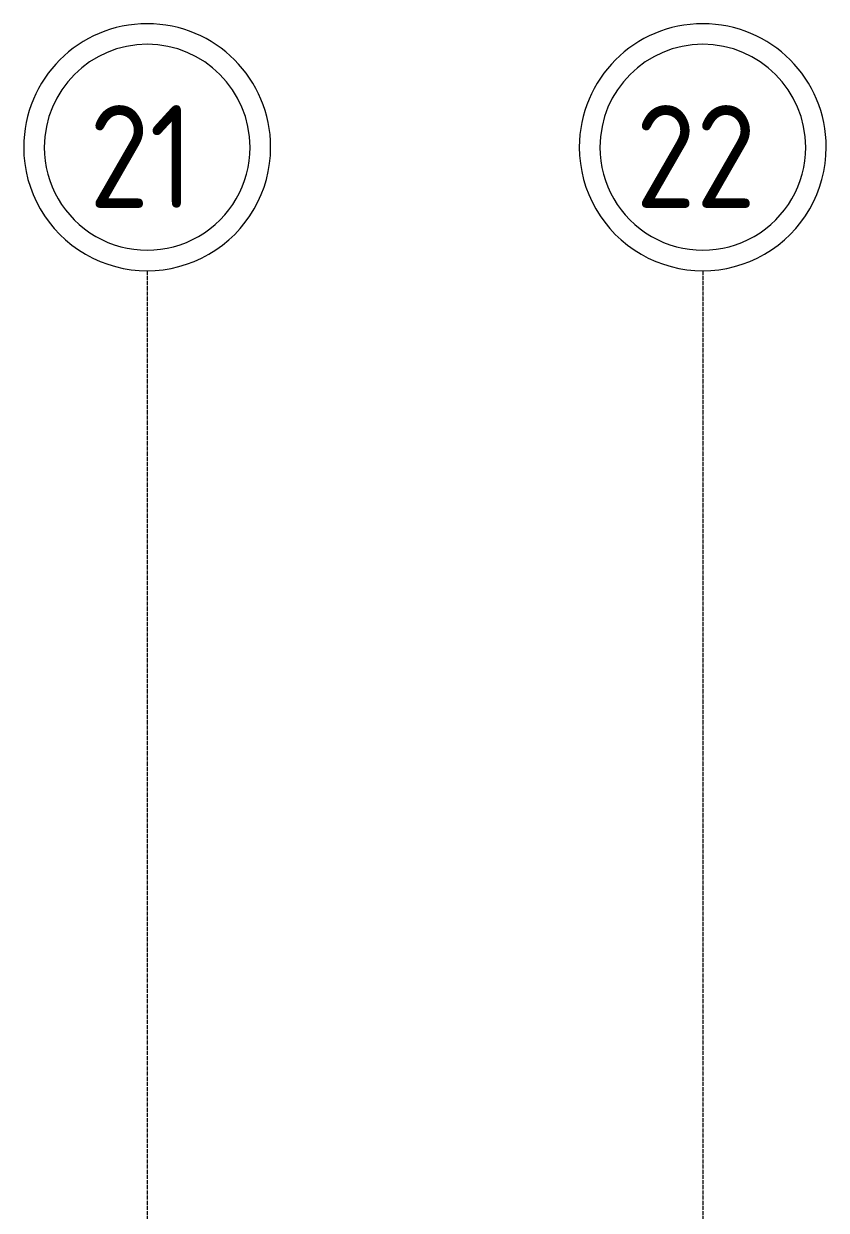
# Model space of a CAD drawing. Header units: millimetres. Extents: x -215207 to 92095, y -30385 to 123050.
# Drawn here: x -21392 to -17492, y 36975 to 42739 of the extents above; entities that cross this region are included whole.
import ezdxf

# ---------------------------------------------------------------- set-up
doc = ezdxf.new("R2010")
doc.units = ezdxf.units.MM
doc.linetypes.add('ADSK_Линия сетки', pattern=[25, 20, -2.5, 0, -2.5])
doc.layers.add('Оси', color=7, linetype='Continuous', lineweight=9)
doc.styles.add('GOST Common_2', font='GOST_Common.ttf', dxfattribs={"width": 0.9, "height": 90})

# ---------------------------------------------------------------- blocks, each defined once
blk = doc.blocks.new('Ось сетки - Круг_Ø12 мм 2-461932-План 1 этажа смеж')
at = {"layer": 'Оси', "lineweight": 20}
for radius, start, end in [(6, 360, 180), (5, 360, 180), (6, 180, 360), (5, 180, 360)]:
    blk.add_arc((0, 0), radius, start, end, dxfattribs=at)

msp = doc.modelspace()

# ---------------------------------------------------------------- linework, layer by layer
at = {"layer": 'Оси', "linetype": 'ADSK_Линия сетки'}
for p, q in [((-20792.5, 41539.2), (-20792.5, 17344.4)), ((-18092.5, 41539.2), (-18092.5, 17344.4))]:
    msp.add_line(p, q, dxfattribs=at)

# ---------------------------------------------------------------- block references
at = {"layer": 'Оси', "lineweight": 20, "xscale": 99.99999999999993, "yscale": 99.99999999999993, "zscale": 99.99999999999993, "rotation": 180}
for p in [(-20792.5, 42139.2), (-18092.5, 42139.2)]:
    msp.add_blockref('Ось сетки - Круг_Ø12 мм 2-461932-План 1 этажа смеж', p, dxfattribs=at)

# ---------------------------------------------------------------- texts
at = {"layer": 'Оси', "char_height": 500, "attachment_point": 1, "style": 'GOST Common_2'}
for s, insert, width in [('21', (-21074.7, 42343.8), 671.012), ('22', (-18419.3, 42343.8), 779.24)]:
    msp.add_mtext(s, dxfattribs=dict(at, insert=insert, width=width))

doc.saveas('drawing.dxf')
